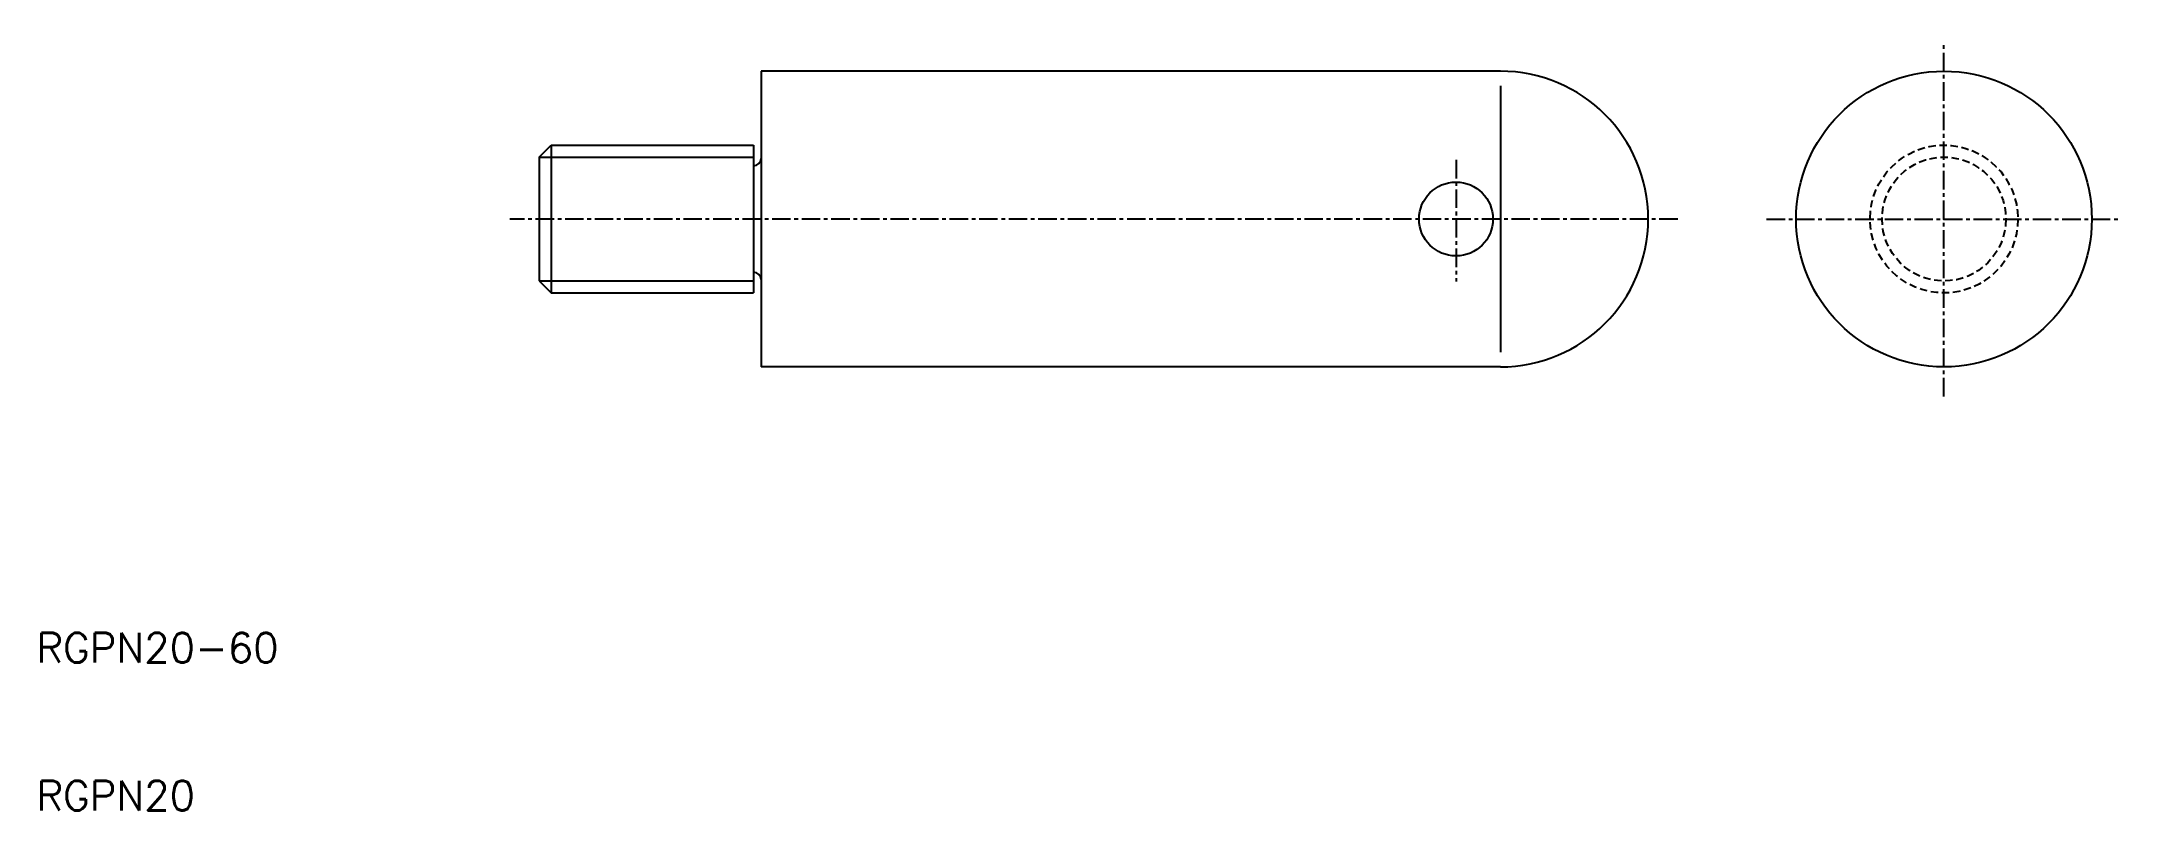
# Model space of a CAD drawing. Extents: x 10 to 151, y 10 to 62.
import ezdxf

# ---------------------------------------------------------------- set-up
doc = ezdxf.new("R2010")
doc.units = 0
doc.linetypes.add('CENTER', pattern=[2, 1.25, -0.25, 0.25, -0.25])
doc.linetypes.add('DASHED', pattern=[0.75, 0.5, -0.25])
doc.layers.get('0').update_dxf_attribs({"linetype": 'CONTINUOUS'})
doc.layers.add('CENTER', color=1, linetype='CENTER')
doc.styles.get("Standard").update_dxf_attribs({"font": 'txt.shx'})

msp = doc.modelspace()

# ---------------------------------------------------------------- linework, layer by layer
at = {"color": 7, "linetype": 'CONTINUOUS'}
for p, q in [((109, 60), (59, 60)), ((59, 60), (59, 40)), ((109, 59), (109, 41)), ((44, 54.188), (44.812, 55)), ((44.812, 55), (58.5, 55)), ((44.812, 55), (44.812, 45)), ((58.5, 55), (58.5, 45)), ((44, 54.188), (44, 45.812)), ((44, 45.812), (44.812, 45)), ((44.812, 45), (58.5, 45)), ((109, 40), (59, 40))]:
    msp.add_line(p, q, dxfattribs=at)
at = {"color": 3, "linetype": 'CONTINUOUS'}
for p, q in [((44, 54.188), (58.5, 54.188)), ((44, 45.812), (58.5, 45.812))]:
    msp.add_line(p, q, dxfattribs=at)
at = {"color": 7, "linetype": 'CONTINUOUS'}
for centre, radius in [((139, 50), 10), ((106, 50), 2.5)]:
    msp.add_circle(centre, radius, dxfattribs=at)
at = {"color": 3, "linetype": 'DASHED'}
for radius in [5, 4.188]:
    msp.add_circle((139, 50), radius, dxfattribs=at)
at = {"color": 7, "linetype": 'CONTINUOUS'}
for centre, radius, start, end in [((109, 50), 10, 270, 90), ((58.5, 54.1), 0.5, 270, 0), ((58.5, 45.9), 0.5, 0, 89.999999)]:
    msp.add_arc(centre, radius, start, end, dxfattribs=at)
at = {"layer": 'CENTER', "color": 1, "linetype": 'CENTER'}
for p, q in [((139, 38), (139, 62)), ((106, 53.997129), (106, 45.765417)), ((121, 50), (42, 50)), ((127, 50), (151, 50))]:
    msp.add_line(p, q, dxfattribs=at)
msp.add_point((139, 50), dxfattribs=at)

# ---------------------------------------------------------------- texts
at = {"color": 7, "linetype": 'CONTINUOUS'}
for s, p in [('RGPN20-60', (10, 20)), ('RGPN20', (10, 10))]:
    msp.add_text(s, height=2, dxfattribs=at).set_placement(p)

doc.saveas('drawing.dxf')
